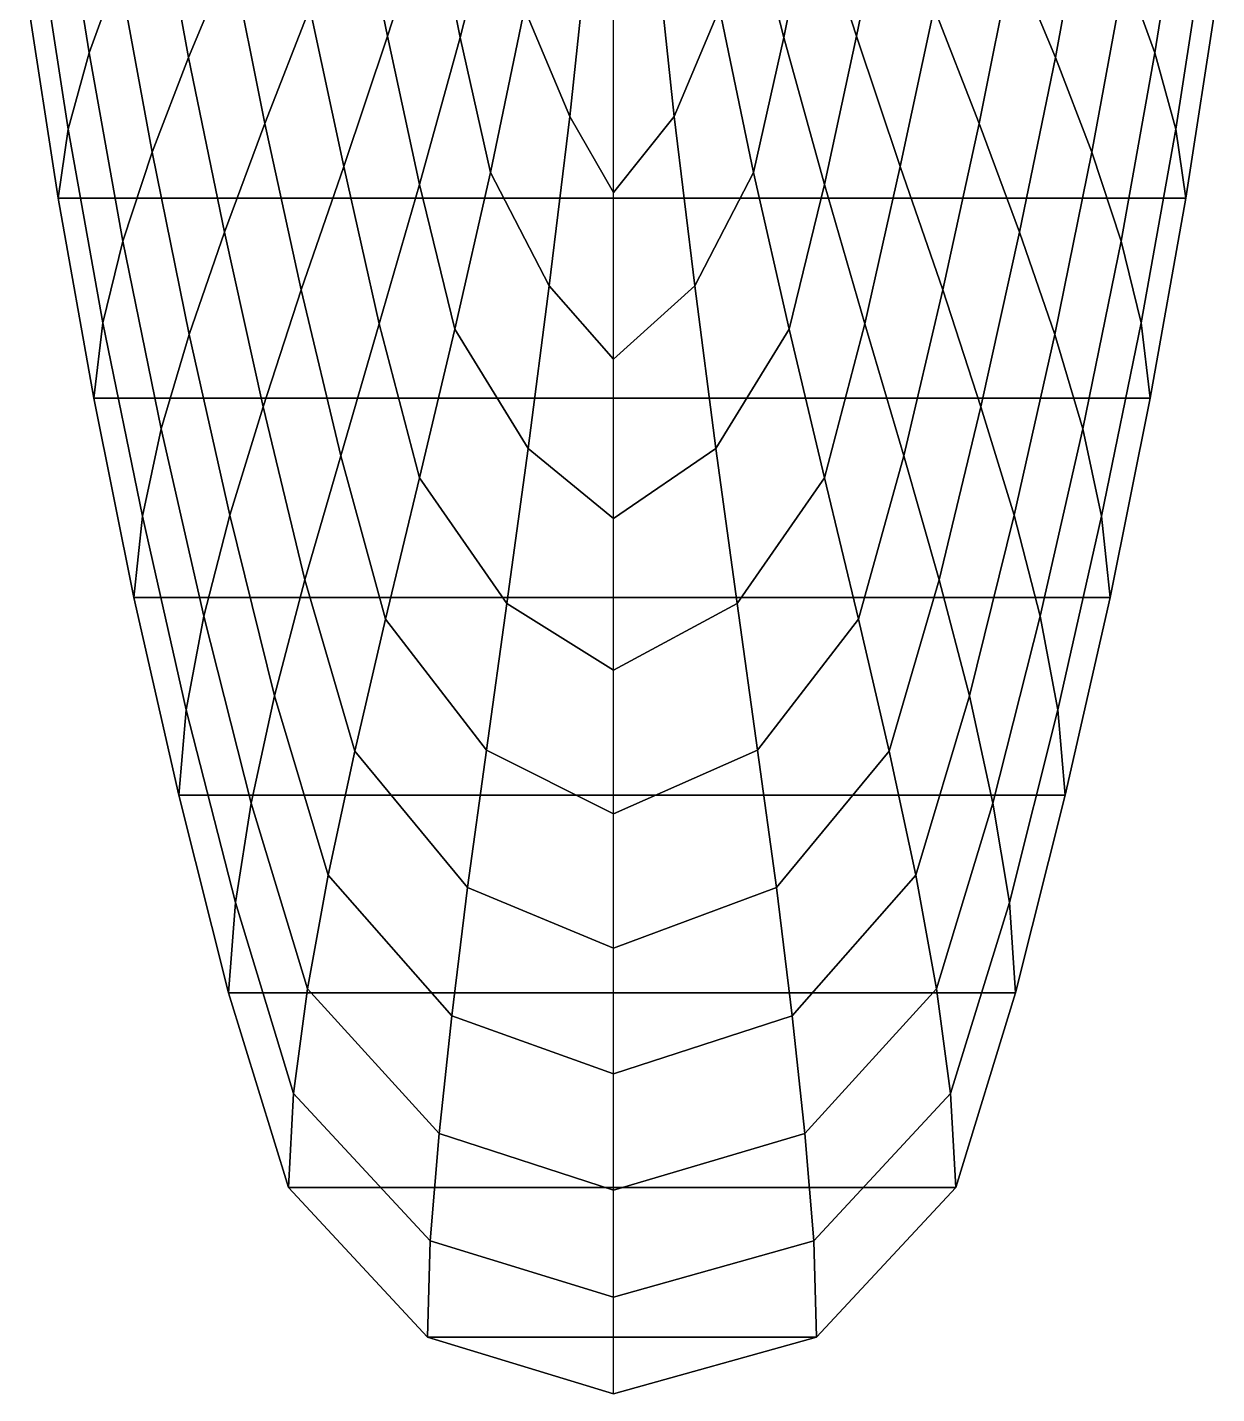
# Model space of a CAD drawing. Extents: x 0 to 40, y -105 to 0.
# Drawn here: x 3.65 to 36.35, y -105 to -67.44 of the extents above; entities that cross this region are included whole.
import ezdxf

# ---------------------------------------------------------------- set-up
doc = ezdxf.new("R2010")
doc.units = 0
doc.layers.add('ACESSORIO', color=254, linetype='CONTINUOUS')
doc.layers.add('PRETO', color=88, linetype='CONTINUOUS')

msp = doc.modelspace()

# ---------------------------------------------------------------- linework, layer by layer
at = {"layer": 'ACESSORIO'}
for points in [[(12.7, -63.55, 23.17), (13.55, -67.68, 23.3), (14.78, -63.9, 19.84), (14.02, -60, 19.66)], [(14.78, -63.9, 19.84), (15.55, -67.72, 20.08), (16.63, -63.49, 16.86), (15.98, -59.93, 16.56)], [(25.22, -63.9, 19.84), (24.45, -67.72, 20.08), (23.37, -63.49, 16.86), (24.03, -59.93, 16.56)], [(27.3, -63.55, 23.17), (26.45, -67.68, 23.3), (25.22, -63.9, 19.84), (25.98, -60, 19.66)], [(7.2, -63.44, 34.68), (8.08, -68.27, 34.66), (9.25, -65.46, 30.67), (8.38, -60.82, 30.69)], [(32.8, -63.44, 34.68), (31.92, -68.27, 34.66), (30.75, -65.46, 30.67), (31.62, -60.82, 30.69)], [(4.53, -62.98, 42.75), (5.35, -68.14, 42.71), (6.17, -65.89, 38.56), (5.37, -60.88, 38.61)], [(35.47, -62.98, 42.75), (34.65, -68.14, 42.71), (33.83, -65.89, 38.56), (34.63, -60.88, 38.61)], [(17.32, -66.93, 17.22), (18.57, -69.89, 17.65), (19.08, -65.05, 14.78), (18.18, -62.24, 14.3)], [(22.68, -66.93, 17.22), (21.43, -69.89, 17.65), (20.92, -65.05, 14.78), (21.82, -62.24, 14.3)], [(9.25, -65.46, 30.67), (10.18, -70.08, 30.69), (11.42, -66.91, 26.86), (10.53, -62.49, 26.81)], [(30.75, -65.46, 30.67), (29.82, -70.08, 30.69), (28.58, -66.91, 26.86), (29.47, -62.49, 26.81)], [(3.95, -64.89, 46.94), (4.77, -70.24, 46.91), (5.35, -68.14, 42.71), (4.53, -62.98, 42.75)], [(36.05, -64.89, 46.94), (35.23, -70.24, 46.91), (34.65, -68.14, 42.71), (35.47, -62.98, 42.75)], [(6.17, -65.89, 38.56), (7.08, -70.87, 38.53), (8.08, -68.27, 34.66), (7.2, -63.44, 34.68)], [(33.83, -65.89, 38.56), (32.92, -70.87, 38.53), (31.92, -68.27, 34.66), (32.8, -63.44, 34.68)], [(11.42, -66.91, 26.86), (12.35, -71.27, 26.95), (13.55, -67.68, 23.3), (12.7, -63.55, 23.17)], [(15.55, -67.72, 20.08), (16.38, -71.43, 20.37), (17.32, -66.93, 17.22), (16.63, -63.49, 16.86)], [(24.45, -67.72, 20.08), (23.62, -71.43, 20.37), (22.68, -66.93, 17.22), (23.37, -63.49, 16.86)], [(28.58, -66.91, 26.86), (27.65, -71.27, 26.95), (26.45, -67.68, 23.3), (27.3, -63.55, 23.17)], [(13.55, -67.68, 23.3), (14.43, -71.76, 23.48), (15.55, -67.72, 20.08), (14.78, -63.9, 19.84)], [(26.45, -67.68, 23.3), (25.57, -71.76, 23.48), (24.45, -67.72, 20.08), (25.22, -63.9, 19.84)], [(3.65, -66.61, 51.14), (4.5, -72.14, 51.14), (4.77, -70.24, 46.91), (3.95, -64.89, 46.94)], [(36.35, -66.61, 51.14), (35.5, -72.14, 51.14), (35.23, -70.24, 46.91), (36.05, -64.89, 46.94)], [(18.57, -69.89, 17.65), (19.77, -71.98, 18.13), (19.77, -67.2, 15.34), (19.08, -65.05, 14.78)], [(21.43, -69.89, 17.65), (19.77, -71.98, 18.13), (19.77, -67.2, 15.34), (20.92, -65.05, 14.78)], [(8.08, -68.27, 34.66), (9.07, -73.07, 34.64), (10.18, -70.08, 30.69), (9.25, -65.46, 30.67)], [(31.92, -68.27, 34.66), (30.93, -73.07, 34.64), (29.82, -70.08, 30.69), (30.75, -65.46, 30.67)], [(5.35, -68.14, 42.71), (6.28, -73.32, 42.69), (7.08, -70.87, 38.53), (6.17, -65.89, 38.56)], [(34.65, -68.14, 42.71), (33.72, -73.32, 42.69), (32.92, -70.87, 38.53), (33.83, -65.89, 38.56)], [(10.18, -70.08, 30.69), (11.18, -74.66, 30.74), (12.35, -71.27, 26.95), (11.42, -66.91, 26.86)], [(16.38, -71.43, 20.37), (18, -74.55, 20.72), (18.57, -69.89, 17.65), (17.32, -66.93, 17.22)], [(23.62, -71.43, 20.37), (22, -74.55, 20.72), (21.43, -69.89, 17.65), (22.68, -66.93, 17.22)], [(29.82, -70.08, 30.69), (28.82, -74.66, 30.74), (27.65, -71.27, 26.95), (28.58, -66.91, 26.86)], [(12.35, -71.27, 26.95), (13.32, -75.59, 27.06), (14.43, -71.76, 23.48), (13.55, -67.68, 23.3)], [(14.43, -71.76, 23.48), (15.4, -75.74, 23.7), (16.38, -71.43, 20.37), (15.55, -67.72, 20.08)], [(25.57, -71.76, 23.48), (24.6, -75.74, 23.7), (23.62, -71.43, 20.37), (24.45, -67.72, 20.08)], [(27.65, -71.27, 26.95), (26.68, -75.59, 27.06), (25.57, -71.76, 23.48), (26.45, -67.68, 23.3)], [(4.77, -70.24, 46.91), (5.73, -75.56, 46.89), (6.28, -73.32, 42.69), (5.35, -68.14, 42.71)], [(7.08, -70.87, 38.53), (8.1, -75.88, 38.51), (9.07, -73.07, 34.64), (8.08, -68.27, 34.66)], [(32.92, -70.87, 38.53), (31.9, -75.88, 38.51), (30.93, -73.07, 34.64), (31.92, -68.27, 34.66)], [(35.23, -70.24, 46.91), (34.27, -75.56, 46.89), (33.72, -73.32, 42.69), (34.65, -68.14, 42.71)], [(9.07, -73.07, 34.64), (10.13, -77.87, 34.66), (11.18, -74.66, 30.74), (10.18, -70.08, 30.69)], [(18, -74.55, 20.72), (19.77, -76.56, 21.12), (19.77, -71.98, 18.13), (18.57, -69.89, 17.65)], [(22, -74.55, 20.72), (19.77, -76.56, 21.12), (19.77, -71.98, 18.13), (21.43, -69.89, 17.65)], [(30.93, -73.07, 34.64), (29.87, -77.87, 34.66), (28.82, -74.66, 30.74), (29.82, -70.08, 30.69)], [(4.5, -72.14, 51.14), (5.48, -77.63, 51.14), (5.73, -75.56, 46.89), (4.77, -70.24, 46.91)], [(35.5, -72.14, 51.14), (34.52, -77.63, 51.14), (34.27, -75.56, 46.89), (35.23, -70.24, 46.91)], [(6.28, -73.32, 42.69), (7.33, -78.48, 42.66), (8.1, -75.88, 38.51), (7.08, -70.87, 38.53)], [(33.72, -73.32, 42.69), (32.67, -78.48, 42.66), (31.9, -75.88, 38.51), (32.92, -70.87, 38.53)], [(11.18, -74.66, 30.74), (12.27, -79.22, 30.8), (13.32, -75.59, 27.06), (12.35, -71.27, 26.95)], [(28.82, -74.66, 30.74), (27.75, -79.22, 30.8), (26.68, -75.59, 27.06), (27.65, -71.27, 26.95)], [(15.4, -75.74, 23.7), (17.42, -79.02, 23.99), (18, -74.55, 20.72), (16.38, -71.43, 20.37)], [(24.6, -75.74, 23.7), (22.58, -79.02, 23.99), (22, -74.55, 20.72), (23.62, -71.43, 20.37)], [(13.32, -75.59, 27.06), (14.43, -79.82, 27.23), (15.4, -75.74, 23.7), (14.43, -71.76, 23.48)], [(26.68, -75.59, 27.06), (25.57, -79.82, 27.23), (24.6, -75.74, 23.7), (25.57, -71.76, 23.48)], [(8.1, -75.88, 38.51), (9.22, -80.85, 38.51), (10.13, -77.87, 34.66), (9.07, -73.07, 34.64)], [(31.9, -75.88, 38.51), (30.78, -80.85, 38.51), (29.87, -77.87, 34.66), (30.93, -73.07, 34.64)], [(5.73, -75.56, 46.89), (6.82, -80.88, 46.88), (7.33, -78.48, 42.66), (6.28, -73.32, 42.69)], [(34.27, -75.56, 46.89), (33.18, -80.88, 46.88), (32.67, -78.48, 42.66), (33.72, -73.32, 42.69)], [(10.13, -77.87, 34.66), (11.28, -82.63, 34.69), (12.27, -79.22, 30.8), (11.18, -74.66, 30.74)], [(17.42, -79.02, 23.99), (19.77, -80.94, 24.31), (19.77, -76.56, 21.12), (18, -74.55, 20.72)], [(22.58, -79.02, 23.99), (19.77, -80.94, 24.31), (19.77, -76.56, 21.12), (22, -74.55, 20.72)], [(29.87, -77.87, 34.66), (28.72, -82.63, 34.69), (27.75, -79.22, 30.8), (28.82, -74.66, 30.74)], [(5.48, -77.63, 51.14), (6.58, -83.11, 51.14), (6.82, -80.88, 46.88), (5.73, -75.56, 46.89)], [(12.27, -79.22, 30.8), (13.5, -83.71, 30.92), (14.43, -79.82, 27.23), (13.32, -75.59, 27.06)], [(14.43, -79.82, 27.23), (16.83, -83.28, 27.44), (17.42, -79.02, 23.99), (15.4, -75.74, 23.7)], [(25.57, -79.82, 27.23), (23.17, -83.28, 27.44), (22.58, -79.02, 23.99), (24.6, -75.74, 23.7)], [(27.75, -79.22, 30.8), (26.5, -83.71, 30.92), (25.57, -79.82, 27.23), (26.68, -75.59, 27.06)], [(34.52, -77.63, 51.14), (33.42, -83.11, 51.14), (33.18, -80.88, 46.88), (34.27, -75.56, 46.89)], [(7.33, -78.48, 42.66), (8.5, -83.63, 42.65), (9.22, -80.85, 38.51), (8.1, -75.88, 38.51)], [(32.67, -78.48, 42.66), (31.5, -83.63, 42.65), (30.78, -80.85, 38.51), (31.9, -75.88, 38.51)], [(9.22, -80.85, 38.51), (10.45, -85.82, 38.51), (11.28, -82.63, 34.69), (10.13, -77.87, 34.66)], [(30.78, -80.85, 38.51), (29.55, -85.82, 38.51), (28.72, -82.63, 34.69), (29.87, -77.87, 34.66)], [(6.82, -80.88, 46.88), (8.02, -86.2, 46.86), (8.5, -83.63, 42.65), (7.33, -78.48, 42.66)], [(33.18, -80.88, 46.88), (31.98, -86.2, 46.86), (31.5, -83.63, 42.65), (32.67, -78.48, 42.66)], [(11.28, -82.63, 34.69), (12.65, -87.34, 34.76), (13.5, -83.71, 30.92), (12.27, -79.22, 30.8)], [(16.83, -83.28, 27.44), (19.77, -85.11, 27.7), (19.77, -80.94, 24.31), (17.42, -79.02, 23.99)], [(23.17, -83.28, 27.44), (19.77, -85.11, 27.7), (19.77, -80.94, 24.31), (22.58, -79.02, 23.99)], [(28.72, -82.63, 34.69), (27.35, -87.34, 34.76), (26.5, -83.71, 30.92), (27.75, -79.22, 30.8)], [(13.5, -83.71, 30.92), (16.27, -87.31, 31.06), (16.83, -83.28, 27.44), (14.43, -79.82, 27.23)], [(26.5, -83.71, 30.92), (23.73, -87.31, 31.06), (23.17, -83.28, 27.44), (25.57, -79.82, 27.23)], [(6.58, -83.11, 51.14), (7.82, -88.55, 51.14), (8.02, -86.2, 46.86), (6.82, -80.88, 46.88)], [(8.5, -83.63, 42.65), (9.8, -88.77, 42.63), (10.45, -85.82, 38.51), (9.22, -80.85, 38.51)], [(31.5, -83.63, 42.65), (30.2, -88.77, 42.63), (29.55, -85.82, 38.51), (30.78, -80.85, 38.51)], [(33.42, -83.11, 51.14), (32.18, -88.55, 51.14), (31.98, -86.2, 46.86), (33.18, -80.88, 46.88)], [(10.45, -85.82, 38.51), (11.92, -90.75, 38.55), (12.65, -87.34, 34.76), (11.28, -82.63, 34.69)], [(29.55, -85.82, 38.51), (28.08, -90.75, 38.55), (27.35, -87.34, 34.76), (28.72, -82.63, 34.69)], [(16.27, -87.31, 31.06), (19.77, -89.06, 31.25), (19.77, -85.11, 27.7), (16.83, -83.28, 27.44)], [(23.73, -87.31, 31.06), (19.77, -89.06, 31.25), (19.77, -85.11, 27.7), (23.17, -83.28, 27.44)], [(8.02, -86.2, 46.86), (9.37, -91.5, 46.85), (9.8, -88.77, 42.63), (8.5, -83.63, 42.65)], [(12.65, -87.34, 34.76), (15.75, -91.09, 34.85), (16.27, -87.31, 31.06), (13.5, -83.71, 30.92)], [(27.35, -87.34, 34.76), (24.25, -91.09, 34.85), (23.73, -87.31, 31.06), (26.5, -83.71, 30.92)], [(31.98, -86.2, 46.86), (30.65, -91.5, 46.85), (30.2, -88.77, 42.63), (31.5, -83.63, 42.65)], [(9.8, -88.77, 42.63), (11.35, -93.87, 42.65), (11.92, -90.75, 38.55), (10.45, -85.82, 38.51)], [(30.2, -88.77, 42.63), (28.65, -93.87, 42.65), (28.08, -90.75, 38.55), (29.55, -85.82, 38.51)], [(7.82, -88.55, 51.14), (9.18, -93.98, 51.14), (9.37, -91.5, 46.85), (8.02, -86.2, 46.86)], [(32.18, -88.55, 51.14), (30.82, -93.98, 51.14), (30.65, -91.5, 46.85), (31.98, -86.2, 46.86)], [(11.92, -90.75, 38.55), (15.32, -94.61, 38.6), (15.75, -91.09, 34.85), (12.65, -87.34, 34.76)], [(15.75, -91.09, 34.85), (19.77, -92.75, 34.78), (19.77, -89.06, 31.25), (16.27, -87.31, 31.06)], [(24.25, -91.09, 34.85), (19.77, -92.75, 34.78), (19.77, -89.06, 31.25), (23.73, -87.31, 31.06)], [(28.08, -90.75, 38.55), (24.68, -94.61, 38.6), (24.25, -91.09, 34.85), (27.35, -87.34, 34.76)], [(9.37, -91.5, 46.85), (10.97, -96.75, 46.85), (11.35, -93.87, 42.65), (9.8, -88.77, 42.63)], [(30.65, -91.5, 46.85), (29.03, -96.75, 46.85), (28.65, -93.87, 42.65), (30.2, -88.77, 42.63)], [(11.35, -93.87, 42.65), (14.97, -97.85, 42.66), (15.32, -94.61, 38.6), (11.92, -90.75, 38.55)], [(28.65, -93.87, 42.65), (25.03, -97.85, 42.66), (24.68, -94.61, 38.6), (28.08, -90.75, 38.55)], [(15.32, -94.61, 38.6), (19.77, -96.21, 38.66), (19.77, -92.75, 34.78), (15.75, -91.09, 34.85)], [(24.68, -94.61, 38.6), (19.77, -96.21, 38.66), (19.77, -92.75, 34.78), (24.25, -91.09, 34.85)], [(9.18, -93.98, 51.14), (10.83, -99.33, 51.14), (10.97, -96.75, 46.85), (9.37, -91.5, 46.85)], [(30.82, -93.98, 51.14), (29.18, -99.33, 51.14), (29.03, -96.75, 46.85), (30.65, -91.5, 46.85)], [(10.97, -96.75, 46.85), (14.73, -100.8, 46.85), (14.97, -97.85, 42.66), (11.35, -93.87, 42.65)], [(29.03, -96.75, 46.85), (25.27, -100.8, 46.85), (25.03, -97.85, 42.66), (28.65, -93.87, 42.65)], [(14.97, -97.85, 42.66), (19.77, -99.41, 42.7), (19.77, -96.21, 38.66), (15.32, -94.61, 38.6)], [(25.03, -97.85, 42.66), (19.77, -99.41, 42.7), (19.77, -96.21, 38.66), (24.68, -94.61, 38.6)], [(10.83, -99.33, 51.14), (14.65, -103.45, 51.14), (14.73, -100.8, 46.85), (10.97, -96.75, 46.85)], [(29.18, -99.33, 51.14), (25.35, -103.45, 51.14), (25.27, -100.8, 46.85), (29.03, -96.75, 46.85)], [(14.73, -100.8, 46.85), (19.77, -102.35, 46.86), (19.77, -99.41, 42.7), (14.97, -97.85, 42.66)], [(25.27, -100.8, 46.85), (19.77, -102.35, 46.86), (19.77, -99.41, 42.7), (25.03, -97.85, 42.66)], [(14.65, -103.45, 51.14), (19.77, -105, 51.14), (19.77, -102.35, 46.86), (14.73, -100.8, 46.85)], [(25.35, -103.45, 51.14), (19.77, -105, 51.14), (19.77, -102.35, 46.86), (25.27, -100.8, 46.85)]]:
    msp.add_3dface(points, dxfattribs=at)
at = {"layer": 'PRETO'}
for points in [[(4.5, -72.14, 51.14), (4.5, -72.14, 54), (3.65, -66.61, 54), (3.65, -66.61, 51.14)], [(4.5, -72.14, 51.14), (35.5, -72.14, 51.14), (36.35, -66.61, 51.14), (3.65, -66.61, 51.14)], [(4.5, -72.14, 54), (35.5, -72.14, 54), (36.35, -66.61, 54), (3.65, -66.61, 54)], [(35.5, -72.14, 51.14), (35.5, -72.14, 54), (36.35, -66.61, 54), (36.35, -66.61, 51.14)], [(5.48, -77.63, 51.14), (5.48, -77.63, 54), (4.5, -72.14, 54), (4.5, -72.14, 51.14)], [(5.48, -77.63, 51.14), (34.52, -77.63, 51.14), (35.5, -72.14, 51.14), (4.5, -72.14, 51.14)], [(5.48, -77.63, 54), (34.52, -77.63, 54), (35.5, -72.14, 54), (4.5, -72.14, 54)], [(34.52, -77.63, 51.14), (34.52, -77.63, 54), (35.5, -72.14, 54), (35.5, -72.14, 51.14)], [(6.58, -83.11, 51.14), (6.58, -83.11, 54), (5.48, -77.63, 54), (5.48, -77.63, 51.14)], [(6.58, -83.11, 51.14), (33.42, -83.11, 51.14), (34.52, -77.63, 51.14), (5.48, -77.63, 51.14)], [(6.58, -83.11, 54), (33.42, -83.11, 54), (34.52, -77.63, 54), (5.48, -77.63, 54)], [(33.42, -83.11, 51.14), (33.42, -83.11, 54), (34.52, -77.63, 54), (34.52, -77.63, 51.14)], [(7.82, -88.55, 51.14), (7.82, -88.55, 54), (6.58, -83.11, 54), (6.58, -83.11, 51.14)], [(7.82, -88.55, 51.14), (32.18, -88.55, 51.14), (33.42, -83.11, 51.14), (6.58, -83.11, 51.14)], [(7.82, -88.55, 54), (32.18, -88.55, 54), (33.42, -83.11, 54), (6.58, -83.11, 54)], [(32.18, -88.55, 51.14), (32.18, -88.55, 54), (33.42, -83.11, 54), (33.42, -83.11, 51.14)], [(9.18, -93.98, 51.14), (9.18, -93.98, 54), (7.82, -88.55, 54), (7.82, -88.55, 51.14)], [(9.18, -93.98, 51.14), (30.82, -93.98, 51.14), (32.18, -88.55, 51.14), (7.82, -88.55, 51.14)], [(9.18, -93.98, 54), (30.82, -93.98, 54), (32.18, -88.55, 54), (7.82, -88.55, 54)], [(30.82, -93.98, 51.14), (30.82, -93.98, 54), (32.18, -88.55, 54), (32.18, -88.55, 51.14)], [(10.83, -99.33, 51.14), (10.83, -99.33, 54), (9.18, -93.98, 54), (9.18, -93.98, 51.14)], [(10.83, -99.33, 51.14), (29.18, -99.33, 51.14), (30.82, -93.98, 51.14), (9.18, -93.98, 51.14)], [(10.83, -99.33, 54), (29.18, -99.33, 54), (30.82, -93.98, 54), (9.18, -93.98, 54)], [(29.18, -99.33, 51.14), (29.18, -99.33, 54), (30.82, -93.98, 54), (30.82, -93.98, 51.14)], [(14.65, -103.45, 51.14), (14.65, -103.45, 54), (10.83, -99.33, 54), (10.83, -99.33, 51.14)], [(14.65, -103.45, 51.14), (25.35, -103.45, 51.14), (29.18, -99.33, 51.14), (10.83, -99.33, 51.14)], [(14.65, -103.45, 54), (25.35, -103.45, 54), (29.18, -99.33, 54), (10.83, -99.33, 54)], [(25.35, -103.45, 51.14), (25.35, -103.45, 54), (29.18, -99.33, 54), (29.18, -99.33, 51.14)], [(19.77, -105, 51.14), (25.35, -103.45, 51.14), (14.65, -103.45, 51.14), (19.77, -105, 51.14)], [(19.77, -105, 54), (25.35, -103.45, 54), (14.65, -103.45, 54), (19.77, -105, 54)], [(19.77, -105, 51.14), (19.77, -105, 54), (14.65, -103.45, 54), (14.65, -103.45, 51.14)], [(19.77, -105, 51.14), (19.77, -105, 54), (25.35, -103.45, 54), (25.35, -103.45, 51.14)]]:
    msp.add_3dface(points, dxfattribs=at)

doc.saveas('drawing.dxf')
